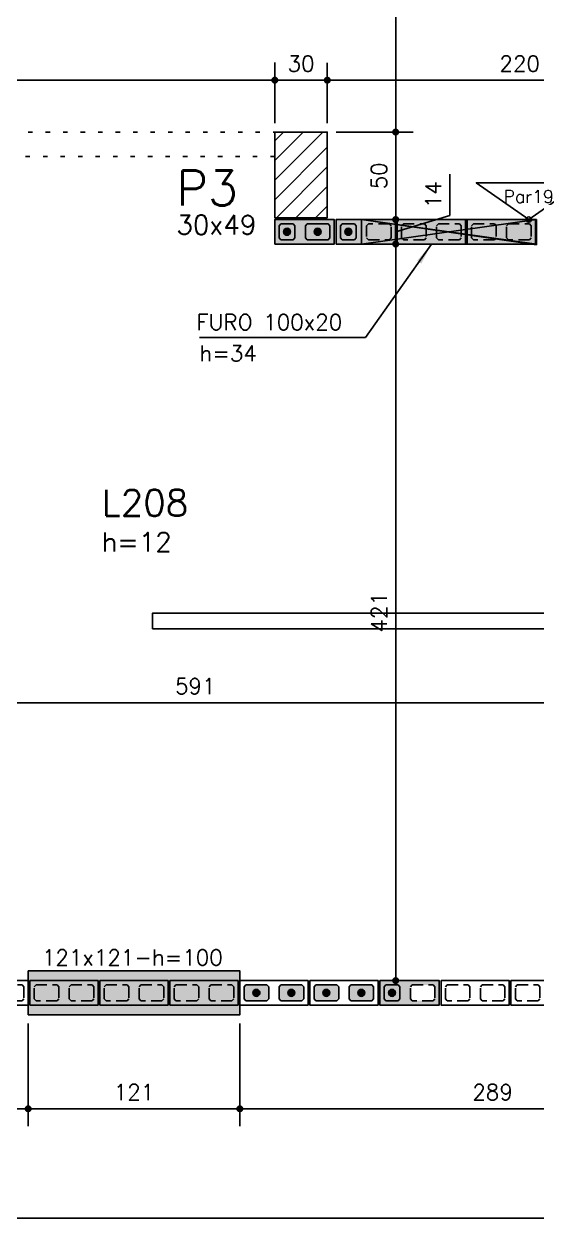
# Model space of a CAD drawing. Extents: x -14651 to 3496, y -7403 to -1290.
# Drawn here: x 1071 to 1364, y -7295 to -6603 of the extents above; entities that cross this region are included whole.
import ezdxf
from ezdxf.enums import TextEntityAlignment as Align

# ---------------------------------------------------------------- set-up
doc = ezdxf.new("R2010")
doc.units = 0
doc.header["$LTSCALE"] = 25
for name, pattern in [('DASHED', [19.05, 12.7, -6.35]), ('DASHED2', [0.375, 0.25, -0.125]), ('ESTILO_TQS_0002', [0.4, 0.1, -0.3])]:
    doc.linetypes.add(name, pattern=pattern)
for name, color, linetype in [('213', 252, 'Continuous'), ('241', 2, 'Continuous'), ('247', 50, 'Continuous'), ('248', 100, 'Continuous'), ('ABERTURAS', 53, 'Continuous'), ('ALVENARIA NÃO ESTRUTURAL', 242, 'Continuous'), ('Arranque', 14, 'Continuous'), ('COTA', 1, 'Continuous'), ('ele-furos', 151, 'DASHED'), ('FERRO', 5, 'Continuous'), ('H2', 252, 'Continuous'), ('L-D', 2, 'Continuous'), ('L-N', 4, 'Continuous'), ('Linha_fina', 1, 'Continuous'), ('P-D', 2, 'Continuous'), ('P-S', 5, 'Continuous'), ('Pena_2', 2, 'Continuous'), ('PIL-N', 4, 'Continuous'), ('PORTA', 3, 'ESTILO_TQS_0002'), ('T1', 2, 'Continuous'), ('TJANELA', 2, 'Continuous'), ('VIGA', 3, 'Continuous')]:
    doc.layers.add(name, color=color, linetype=linetype)
doc.styles.add('COTA', font='romans.shx')
doc.styles.get("Standard").update_dxf_attribs({"font": 'romans.shx'})
doc.styles.add('Texto1', font='romans.shx', dxfattribs={"height": 9})
doc.dimstyles.new('forma', dxfattribs={"dimscale": 5, "dimtxt": 1.8, "dimasz": 0.8, "dimexe": 2, "dimexo": 1, "dimgap": 1, "dimtad": 1, "dimdec": 1, "dimzin": 9, "dimtxsty": 'COTA', "dimblk1": 'DOT', "dimblk2": 'DOT', "dimsah": 1, "dimcen": 0, "dimdle": 1, "dimclrd": 256, "dimclre": 256, "dimclrt": 2, "dimadec": 0, "dimazin": 0, "dimtfac": 1, "dimtdec": 0, "dimtmove": 0, "dimatfit": 3, "dimfxl": 1, "dimtolj": 1, "dimtzin": 0, "dimarcsym": 0})

# ---------------------------------------------------------------- blocks, each defined once
blk = doc.blocks.new('P4015', base_point=(5842102.11612, -8124149.02973))
blk.add_lwpolyline([(5842082.61612, -8124156.02973), (5842121.61612, -8124156.02973), (5842121.61612, -8124142.02973), (5842082.61612, -8124142.02973), (5842082.61612, -8124156.02973)])
at = {"color": 1, "linetype": 'DASHED2'}
for points in [[(5842085.11612, -8124152.52973), (5842086.11612, -8124153.52973), (5842098.11612, -8124153.52973), (5842099.11612, -8124152.52973), (5842099.11612, -8124145.52973), (5842098.11612, -8124144.52973), (5842086.11612, -8124144.52973), (5842085.11612, -8124145.52973), (5842085.11612, -8124152.52973)], [(5842105.11612, -8124152.52973), (5842106.11612, -8124153.52973), (5842118.11612, -8124153.52973), (5842119.11612, -8124152.52973), (5842119.11612, -8124145.52973), (5842118.11612, -8124144.52973), (5842106.11612, -8124144.52973), (5842105.11612, -8124145.52973), (5842105.11612, -8124152.52973)]]:
    blk.add_lwpolyline(points, dxfattribs=at)
blk = doc.blocks.new('P3515')
at = {"layer": '248'}
h = blk.add_hatch(color=100, dxfattribs=at)
h.paths.add_polyline_path([(17, 7), (-17, 7), (-17, -7), (17, -7)])
h.paths.add_polyline_path([(-5.5, -3.5), (-6.5, -4.5), (-13.5, -4.5), (-14.5, -3.5), (-14.5, 3.5), (-13.5, 4.5), (-6.5, 4.5), (-5.5, 3.5)], flags=16)
h.paths.add_polyline_path([(0.5, 3.5), (1.5, 4.5), (13.5, 4.5), (14.5, 3.5), (14.5, -3.5), (13.5, -4.5), (1.5, -4.5), (0.5, -3.5)], flags=16)
blk.add_lwpolyline([(-17, -7), (17, -7), (17, 7), (-17, 7), (-17, -7)])
at = {"color": 1, "linetype": 'DASHED2'}
for points in [[(-14.5, -3.5), (-13.5, -4.5), (-6.5, -4.5), (-5.5, -3.5), (-5.5, 3.5), (-6.5, 4.5), (-13.5, 4.5), (-14.5, 3.5), (-14.5, -3.5)], [(0.5, -3.5), (1.5, -4.5), (13.5, -4.5), (14.5, -3.5), (14.5, 3.5), (13.5, 4.5), (1.5, 4.5), (0.5, 3.5), (0.5, -3.5)]]:
    blk.add_lwpolyline(points, dxfattribs=at)
blk = doc.blocks.new('GR-1409')
at = {"layer": '213'}
h = blk.add_hatch(color=256, dxfattribs=at)
h.paths.add_polyline_path([(-6, 4.5), (-7, 3.5), (-7, -3.5), (-6, -4.5), (6, -4.5), (7, -3.5), (7, 3.5), (6, 4.5)])
h.paths.add_polyline_path([(-2, 0, 1), (2, 0, 1)], flags=16)
at = {"layer": 'Arranque'}
blk.add_hatch(color=256, dxfattribs=at).paths.add_polyline_path([(-2, 0, 1), (2, 0, 1)])
at = {"layer": '213'}
blk.add_lwpolyline([(-7, 3.5), (-6, 4.5), (6, 4.5), (7, 3.5), (7, -3.5), (6, -4.5), (-6, -4.5), (-7, -3.5), (-7, 3.5)], dxfattribs=at)
at = {"layer": 'FERRO', "linetype": 'Continuous'}
blk.add_circle((0, 0), 2, dxfattribs=at)
blk = doc.blocks.new('GR-0909')
at = {"layer": '213'}
h = blk.add_hatch(color=256, dxfattribs=at)
h.paths.add_polyline_path([(3.5, -4.5), (4.5, -3.5), (4.500001, 3.5), (3.500001, 4.5), (-3.499999, 4.5), (-4.499999, 3.5), (-4.5, -3.5), (-3.5, -4.5)])
h.paths.add_polyline_path([(-2, 0, -1), (2, 0, -1)], flags=16)
at = {"layer": 'Arranque'}
blk.add_hatch(color=256, dxfattribs=at).paths.add_polyline_path([(2, 0, 1), (-2, 0, 1)])
at = {"layer": '213'}
blk.add_lwpolyline([(3.500001, 4.5), (4.500001, 3.5), (4.5, -3.5), (3.5, -4.5), (-3.5, -4.5), (-4.5, -3.5), (-4.499999, 3.5), (-3.499999, 4.5), (3.500001, 4.5)], dxfattribs=at)
at = {"layer": 'FERRO', "linetype": 'Continuous'}
blk.add_circle((0, 0), 2, dxfattribs=at)
blk = doc.blocks.new('_IDNPAR_2')
at = {"color": 3}
blk.add_lwpolyline([(1, -0.7), (0, 0), (-1, -0.7)], close=True, dxfattribs=at)
blk.add_circle((0, 0), 0.05, dxfattribs=at)
at = {"layer": '247', "color": 2, "style": 'COTA', "flags": 8}
blk.add_attdef('ID', text='', height=0.24, dxfattribs=at).set_placement((0, -0.438), align=Align.MIDDLE_CENTER)
blk = doc.blocks.new('_Dot')
at = {"color": 0, "linetype": 'ByBlock', "lineweight": -2}
blk.add_line((-0.5, 0), (-1, 0), dxfattribs=at)
at = {"color": 0, "linetype": 'ByBlock', "const_width": 0.5}
blk.add_lwpolyline([(-0.25, 0, 1), (0.25, 0, 1)], format="xyb", close=True, dxfattribs=at)
blk = doc.blocks.new('*D101')
at = {"layer": 'COTA', "lineweight": -2, "transparency": 16777216}
for p, q in [((1194.52, -7174.1), (1194.52, -7232.86)), ((1483.52, -7174.1), (1483.52, -7232.86)), ((1479.52, -7222.86), (1198.52, -7222.86))]:
    blk.add_line(p, q, dxfattribs=at)
at = {"layer": 'Defpoints', "color": 0, "transparency": 16777216}
for p in [(1194.52, -7169.1), (1483.52, -7169.1), (1194.52, -7222.86)]:
    blk.add_point(p, dxfattribs=at)
at = {"layer": 'COTA', "lineweight": -2, "transparency": 16777216, "xscale": 4, "yscale": 4, "zscale": 4, "rotation": 180}
blk.add_blockref('_Dot', (1194.52, -7222.86), dxfattribs=at)
at = {"layer": 'COTA', "lineweight": -2, "transparency": 16777216, "xscale": 4, "yscale": 4, "zscale": 4}
blk.add_blockref('_Dot', (1483.52, -7222.86), dxfattribs=at)
at = {"layer": 'COTA', "color": 2, "transparency": 16777216, "insert": (1339.02, -7213.36), "char_height": 9, "attachment_point": 5, "style": 'COTA'}
blk.add_mtext('\\A1;289 ', dxfattribs=at)
blk = doc.blocks.new('*D102')
at = {"layer": 'COTA', "lineweight": -2, "transparency": 16777216}
for p, q in [((1073.52, -7174.1), (1073.52, -7232.86)), ((1194.52, -7174.1), (1194.52, -7232.86)), ((1190.52, -7222.86), (1077.52, -7222.86))]:
    blk.add_line(p, q, dxfattribs=at)
at = {"layer": 'Defpoints', "color": 0, "transparency": 16777216}
for p in [(1073.52, -7169.1), (1194.52, -7169.1), (1073.52, -7222.86)]:
    blk.add_point(p, dxfattribs=at)
at = {"layer": 'COTA', "lineweight": -2, "transparency": 16777216, "xscale": 4, "yscale": 4, "zscale": 4, "rotation": 180}
blk.add_blockref('_Dot', (1073.52, -7222.86), dxfattribs=at)
at = {"layer": 'COTA', "lineweight": -2, "transparency": 16777216, "xscale": 4, "yscale": 4, "zscale": 4}
blk.add_blockref('_Dot', (1194.52, -7222.86), dxfattribs=at)
at = {"layer": 'COTA', "color": 2, "transparency": 16777216, "insert": (1134.02, -7213.36), "char_height": 9, "attachment_point": 5, "style": 'COTA'}
blk.add_mtext('\\A1;121 ', dxfattribs=at)
blk = doc.blocks.new('*D103')
at = {"layer": 'COTA', "lineweight": -2, "transparency": 16777216}
for p, q in [((1014.52, -7174.1), (1014.52, -7232.86)), ((1073.52, -7174.1), (1073.52, -7232.86)), ((1069.52, -7222.86), (1018.52, -7222.86))]:
    blk.add_line(p, q, dxfattribs=at)
at = {"layer": 'Defpoints', "color": 0, "transparency": 16777216}
for p in [(1014.52, -7169.1), (1073.52, -7169.1), (1014.52, -7222.86)]:
    blk.add_point(p, dxfattribs=at)
at = {"layer": 'COTA', "lineweight": -2, "transparency": 16777216, "xscale": 4, "yscale": 4, "zscale": 4, "rotation": 180}
blk.add_blockref('_Dot', (1014.52, -7222.86), dxfattribs=at)
at = {"layer": 'COTA', "lineweight": -2, "transparency": 16777216, "xscale": 4, "yscale": 4, "zscale": 4}
blk.add_blockref('_Dot', (1073.52, -7222.86), dxfattribs=at)
at = {"layer": 'COTA', "color": 2, "transparency": 16777216, "insert": (1044.02, -7213.36), "char_height": 9, "attachment_point": 5, "style": 'COTA'}
blk.add_mtext('\\A1;59 ', dxfattribs=at)
blk = doc.blocks.new('*D118')
at = {"layer": 'COTA', "lineweight": -2, "transparency": 16777216}
for p, q in [((449.52, -7168.6), (449.52, -7295.44)), ((3258.52, -7168.6), (3258.52, -7295.44)), ((3254.52, -7285.44), (453.52, -7285.44))]:
    blk.add_line(p, q, dxfattribs=at)
at = {"layer": 'Defpoints', "color": 0, "transparency": 16777216}
for p in [(449.52, -7163.6), (3258.52, -7163.6), (449.52, -7285.44)]:
    blk.add_point(p, dxfattribs=at)
at = {"layer": 'COTA', "lineweight": -2, "transparency": 16777216, "xscale": 4, "yscale": 4, "zscale": 4, "rotation": 180}
blk.add_blockref('_Dot', (449.52, -7285.44), dxfattribs=at)
at = {"layer": 'COTA', "lineweight": -2, "transparency": 16777216, "xscale": 4, "yscale": 4, "zscale": 4}
blk.add_blockref('_Dot', (3258.52, -7285.44), dxfattribs=at)
at = {"layer": 'COTA', "color": 2, "transparency": 16777216, "insert": (1854.02, -7275.94), "char_height": 9, "attachment_point": 5, "style": 'COTA'}
blk.add_mtext('\\A1;2809 ', dxfattribs=at)
blk = doc.blocks.new('*D130')
at = {"layer": 'COTA', "lineweight": -2, "transparency": 16777216}
for p, q in [((873.52, -6985.82), (873.52, -6980.82)), ((1464.52, -6986.97), (1464.52, -7000.82)), ((877.52, -6990.82), (1460.52, -6990.82))]:
    blk.add_line(p, q, dxfattribs=at)
at = {"layer": 'Defpoints', "color": 0, "transparency": 16777216}
for p in [(1464.52, -6981.97), (873.52, -6990.82), (1464.52, -6990.82)]:
    blk.add_point(p, dxfattribs=at)
at = {"layer": 'COTA', "lineweight": -2, "transparency": 16777216, "xscale": 4, "yscale": 4, "zscale": 4, "rotation": 180}
blk.add_blockref('_Dot', (873.52, -6990.82), dxfattribs=at)
at = {"layer": 'COTA', "lineweight": -2, "transparency": 16777216, "xscale": 4, "yscale": 4, "zscale": 4}
blk.add_blockref('_Dot', (1464.52, -6990.82), dxfattribs=at)
at = {"layer": 'COTA', "color": 2, "transparency": 16777216, "insert": (1169.02, -6981.32), "char_height": 9, "attachment_point": 5, "style": 'COTA'}
blk.add_mtext('\\A1;591 ', dxfattribs=at)
blk = doc.blocks.new('*D158')
at = {"layer": 'COTA', "lineweight": -2, "transparency": 16777216}
for p, q in [((1283.61, -6467.6), (1283.61, -6660.6)), ((1288.61, -6463.6), (1293.61, -6463.6)), ((1249.52, -6664.6), (1293.61, -6664.6))]:
    blk.add_line(p, q, dxfattribs=at)
at = {"layer": 'Defpoints', "color": 0, "transparency": 16777216}
for p in [(1283.61, -6463.6), (1244.52, -6664.6), (1283.61, -6664.6)]:
    blk.add_point(p, dxfattribs=at)
at = {"layer": 'COTA', "lineweight": -2, "transparency": 16777216, "xscale": 4, "yscale": 4, "zscale": 4}
for p, rotation in [((1283.61, -6463.6), 90), ((1283.61, -6664.6), 270)]:
    blk.add_blockref('_Dot', p, dxfattribs=dict(at, rotation=rotation))
at = {"layer": 'COTA', "color": 2, "transparency": 16777216, "insert": (1274.11, -6564.1), "char_height": 9, "attachment_point": 5, "rotation": 90, "style": 'COTA'}
blk.add_mtext('\\A1;201 ', dxfattribs=at)
blk = doc.blocks.new('*D159')
at = {"layer": 'COTA', "lineweight": -2, "transparency": 16777216}
for p, q in [((1249.52, -6664.6), (1293.61, -6664.6)), ((1283.61, -6668.6), (1283.61, -6710.6)), ((1271.52, -6714.6), (1293.61, -6714.6))]:
    blk.add_line(p, q, dxfattribs=at)
at = {"layer": 'Defpoints', "color": 0, "transparency": 16777216}
for p in [(1244.52, -6664.6), (1266.52, -6714.6), (1283.61, -6714.6)]:
    blk.add_point(p, dxfattribs=at)
at = {"layer": 'COTA', "lineweight": -2, "transparency": 16777216, "xscale": 4, "yscale": 4, "zscale": 4}
for p, rotation in [((1283.61, -6664.6), 90), ((1283.61, -6714.6), 270)]:
    blk.add_blockref('_Dot', p, dxfattribs=dict(at, rotation=rotation))
at = {"layer": 'COTA', "color": 2, "transparency": 16777216, "insert": (1274.11, -6689.6), "char_height": 9, "attachment_point": 5, "rotation": 90, "style": 'COTA'}
blk.add_mtext('\\A1;50 ', dxfattribs=at)
blk = doc.blocks.new('*D160')
at = {"layer": 'COTA', "lineweight": -2, "transparency": 16777216}
for p, q in [((1314.61, -6712.3), (1314.61, -6688.58)), ((1283.61, -6710.6), (1283.61, -6706.6)), ((1271.52, -6714.6), (1293.61, -6714.6)), ((1283.61, -6721.6), (1314.61, -6712.3)), ((1283.61, -6714.6), (1283.61, -6728.6)), ((1283.61, -6714.6), (1283.61, -6728.6)), ((1288.52, -6728.6), (1293.61, -6728.6)), ((1283.61, -6732.6), (1283.61, -6736.6))]:
    blk.add_line(p, q, dxfattribs=at)
at = {"layer": 'Defpoints', "color": 0, "transparency": 16777216}
for p in [(1266.52, -6714.6), (1283.52, -6728.6), (1283.61, -6728.6)]:
    blk.add_point(p, dxfattribs=at)
at = {"layer": 'COTA', "lineweight": -2, "transparency": 16777216, "xscale": 4, "yscale": 4, "zscale": 4}
for p, rotation in [((1283.61, -6714.6), 270), ((1283.61, -6728.6), 90)]:
    blk.add_blockref('_Dot', p, dxfattribs=dict(at, rotation=rotation))
at = {"layer": 'COTA', "color": 2, "transparency": 16777216, "insert": (1305.11, -6700.44), "char_height": 9, "attachment_point": 5, "rotation": 90, "style": 'COTA'}
blk.add_mtext('\\A1;14 ', dxfattribs=at)
blk = doc.blocks.new('*D161')
at = {"layer": 'COTA', "lineweight": -2, "transparency": 16777216}
for p, q in [((1288.52, -6728.6), (1293.61, -6728.6)), ((1283.61, -6732.6), (1283.61, -7145.6)), ((1288.61, -7149.6), (1293.61, -7149.6))]:
    blk.add_line(p, q, dxfattribs=at)
at = {"layer": 'Defpoints', "color": 0, "transparency": 16777216}
for p in [(1283.52, -6728.6), (1283.61, -7149.6), (1283.61, -7149.6)]:
    blk.add_point(p, dxfattribs=at)
at = {"layer": 'COTA', "lineweight": -2, "transparency": 16777216, "xscale": 4, "yscale": 4, "zscale": 4}
for p, rotation in [((1283.61, -6728.6), 90), ((1283.61, -7149.6), 270)]:
    blk.add_blockref('_Dot', p, dxfattribs=dict(at, rotation=rotation))
at = {"layer": 'COTA', "color": 2, "transparency": 16777216, "insert": (1274.11, -6939.1), "char_height": 9, "attachment_point": 5, "rotation": 90, "style": 'COTA'}
blk.add_mtext('\\A1;421 ', dxfattribs=at)
blk = doc.blocks.new('*D195')
at = {"layer": 'COTA', "lineweight": -2, "transparency": 16777216}
for p, q in [((873.52, -6659.6), (873.52, -6624.92)), ((1214.52, -6659.6), (1214.52, -6624.92)), ((877.52, -6634.92), (1210.52, -6634.92))]:
    blk.add_line(p, q, dxfattribs=at)
at = {"layer": 'Defpoints', "color": 0, "transparency": 16777216}
for p in [(1214.52, -6634.92), (873.52, -6664.6), (1214.52, -6664.6)]:
    blk.add_point(p, dxfattribs=at)
at = {"layer": 'COTA', "lineweight": -2, "transparency": 16777216, "xscale": 4, "yscale": 4, "zscale": 4, "rotation": 180}
blk.add_blockref('_Dot', (873.52, -6634.92), dxfattribs=at)
at = {"layer": 'COTA', "lineweight": -2, "transparency": 16777216, "xscale": 4, "yscale": 4, "zscale": 4}
blk.add_blockref('_Dot', (1214.52, -6634.92), dxfattribs=at)
at = {"layer": 'COTA', "color": 2, "transparency": 16777216, "insert": (1044.02, -6625.42), "char_height": 9, "attachment_point": 5, "style": 'COTA'}
blk.add_mtext('\\A1;341 ', dxfattribs=at)
blk = doc.blocks.new('*D196')
at = {"layer": 'COTA', "lineweight": -2, "transparency": 16777216}
for p, q in [((1214.52, -6659.6), (1214.52, -6624.94)), ((1244.52, -6659.6), (1244.52, -6624.94)), ((1218.52, -6634.94), (1240.52, -6634.94))]:
    blk.add_line(p, q, dxfattribs=at)
at = {"layer": 'Defpoints', "color": 0, "transparency": 16777216}
for p in [(1244.52, -6634.94), (1214.52, -6664.6), (1244.52, -6664.6)]:
    blk.add_point(p, dxfattribs=at)
at = {"layer": 'COTA', "lineweight": -2, "transparency": 16777216, "xscale": 4, "yscale": 4, "zscale": 4, "rotation": 180}
blk.add_blockref('_Dot', (1214.52, -6634.94), dxfattribs=at)
at = {"layer": 'COTA', "lineweight": -2, "transparency": 16777216, "xscale": 4, "yscale": 4, "zscale": 4}
blk.add_blockref('_Dot', (1244.52, -6634.94), dxfattribs=at)
at = {"layer": 'COTA', "color": 2, "transparency": 16777216, "insert": (1229.52, -6625.44), "char_height": 9, "attachment_point": 5, "style": 'COTA'}
blk.add_mtext('\\A1;30 ', dxfattribs=at)
blk = doc.blocks.new('*D197')
at = {"layer": 'COTA', "lineweight": -2, "transparency": 16777216}
for p, q in [((1244.52, -6659.6), (1244.52, -6624.94)), ((1464.52, -6659.6), (1464.52, -6624.94)), ((1248.52, -6634.94), (1460.52, -6634.94))]:
    blk.add_line(p, q, dxfattribs=at)
at = {"layer": 'Defpoints', "color": 0, "transparency": 16777216}
for p in [(1464.52, -6634.94), (1244.52, -6664.6), (1464.52, -6664.6)]:
    blk.add_point(p, dxfattribs=at)
at = {"layer": 'COTA', "lineweight": -2, "transparency": 16777216, "xscale": 4, "yscale": 4, "zscale": 4, "rotation": 180}
blk.add_blockref('_Dot', (1244.52, -6634.94), dxfattribs=at)
at = {"layer": 'COTA', "lineweight": -2, "transparency": 16777216, "xscale": 4, "yscale": 4, "zscale": 4}
blk.add_blockref('_Dot', (1464.52, -6634.94), dxfattribs=at)
at = {"layer": 'COTA', "color": 2, "transparency": 16777216, "insert": (1354.52, -6625.44), "char_height": 9, "attachment_point": 5, "style": 'COTA'}
blk.add_mtext('\\A1;220 ', dxfattribs=at)
blk = doc.blocks.new('proj-terreo-1')
at = {"layer": 'ALVENARIA NÃO ESTRUTURAL'}
blk.add_lwpolyline([(2868.41, 402.37), (3188.41, 402.37), (3188.41, 411.37), (2868.41, 411.37)], close=True, dxfattribs=at)
blk = doc.blocks.new('ss')
at = {"layer": 'Linha_fina'}
blk.add_solid([(0, 0), (-2.5, -0.29), (-2.5, 0.3)], dxfattribs=at)

msp = doc.modelspace()

# ---------------------------------------------------------------- hatches: boundary and pattern name
at = {"layer": 'ABERTURAS', "transparency": 33554457}
msp.add_hatch(color=256, dxfattribs=at).paths.add_polyline_path([(1073.52, -7169.1), (1194.52, -7169.1), (1194.52, -7144.1), (1073.52, -7144.1)])
at = {"layer": 'COTA'}
h = msp.add_hatch(dxfattribs=at)
h.set_pattern_fill('ANSI31', color=256, scale=2.5)
h.set_pattern_definition([(45, (1010, -891), (-5.61266, 5.61266), [])])
h.paths.add_polyline_path([(1214.52, -6664.6), (1244.52, -6664.6), (1244.52, -6713.6), (1214.52, -6713.6)])
at = {"layer": 'H2'}
for points in [[(1314.02, -6721.64), (1264.02, -6714.6), (1263.98, -6714.6), (1263.98, -6728.67), (1264.02, -6728.67)], [(1264.02, -6714.6), (1263.98, -6714.6), (1263.98, -6728.67), (1264.02, -6728.67), (1314.02, -6721.64)], [(1314.02, -6721.64), (1364.02, -6714.6), (1264.02, -6714.6)], [(1364.02, -6728.67), (1364.02, -6714.6), (1364.02, -6714.6), (1314.02, -6721.64)], [(1264.02, -6728.67), (1364.02, -6728.67), (1314.02, -6721.64)]]:
    msp.add_hatch(color=256, dxfattribs=at).paths.add_polyline_path(points)

# ---------------------------------------------------------------- linework, layer by layer
at = {"layer": 'ABERTURAS'}
msp.add_lwpolyline([(1073.52, -7169.1), (1194.52, -7169.1), (1194.52, -7144.1), (1073.52, -7144.1)], close=True, dxfattribs=at)
at = {"layer": 'ele-furos'}
for p, q in [((1264.02, -6714.6), (1364.02, -6714.6)), ((1264.02, -6714.6), (1364.02, -6729.1)), ((1364.02, -6714.6), (1364.02, -6729.1))]:
    msp.add_line(p, q, dxfattribs=at)
at = {"layer": 'Linha_fina'}
for q in [(1304.02, -6728.6), (1171.46, -6782.01)]:
    msp.add_line((1266.35, -6782.01), q, dxfattribs=at)
at = {"layer": 'P-S'}
msp.add_lwpolyline([(1214.52, -6664.6), (1244.52, -6664.6), (1244.52, -6713.6), (1214.52, -6713.6), (1214.52, -6664.6)], dxfattribs=at)
at = {"layer": 'Pena_2', "ltscale": 0.5}
msp.add_lwpolyline([(1364.02, -6714.6), (1364.02, -6728.67), (1263.98, -6728.67), (1263.98, -6714.6)], close=True, dxfattribs=at)
at = {"layer": 'PORTA'}
msp.add_lwpolyline([(873.52, -6664.6), (1214.52, -6664.6), (1214.52, -6678.6), (873.52, -6678.6)], close=True, dxfattribs=at)
at = {"layer": 'VIGA', "ltscale": 0.5}
for p, q in [((1364.02, -6728.67), (1264.02, -6714.6)), ((1364.02, -6714.6), (1264.02, -6728.67))]:
    msp.add_line(p, q, dxfattribs=at)

# ---------------------------------------------------------------- block references
for name, p in [('proj-terreo-1', (-1723.89, -7350.97)), ('GR-0909', (1221.52, -6721.6)), ('GR-1409', (1239.02, -6721.6)), ('GR-0909', (1256.52, -6721.6)), ('GR-1409', (1204.02, -7156.6)), ('GR-1409', (1224.02, -7156.6)), ('GR-1409', (1244.02, -7156.6)), ('GR-1409', (1264.02, -7156.6)), ('GR-0909', (1281.52, -7156.6))]:
    msp.add_blockref(name, p)
at = {"layer": '241'}
for p in [(1231.52, -6721.6), (1266.52, -6721.6)]:
    msp.add_blockref('P3515', p, dxfattribs=at)
at = {"layer": '241', "xscale": -1}
for p in [(1304.02, -6721.6), (1344.02, -6721.6)]:
    msp.add_blockref('P4015', p, dxfattribs=at)
at = {"layer": '241', "xscale": -1, "rotation": 180}
for name, p in [('P4015', (1054.02, -7156.6)), ('P4015', (1094.02, -7156.6)), ('P4015', (1134.02, -7156.6)), ('P4015', (1174.02, -7156.6)), ('P4015', (1214.02, -7156.6)), ('P4015', (1254.02, -7156.6)), ('P3515', (1291.52, -7156.6)), ('P4015', (1329.02, -7156.6)), ('P4015', (1369.02, -7156.6))]:
    msp.add_blockref(name, p, dxfattribs=at)
at = {"layer": '247', "linetype": 'Continuous'}
ref = msp.add_blockref('_IDNPAR_2', (1359.64, -6714.6), dxfattribs=dict(at, xscale=-30, yscale=30, zscale=30, rotation=180))
ref.add_attrib('ID', 'Par19', dxfattribs={"color": 2, "height": 7.2, "style": 'COTA', "flags": 8}).set_placement((1359.64, -6701.45), align=Align.MIDDLE_CENTER)
at = {"layer": 'COTA', "xscale": 4.999999999999998, "yscale": 4.999999999999998, "zscale": 4.999999999999998, "rotation": 56.34409747447633}
msp.add_blockref('ss', (1304.02, -6728.6), dxfattribs=at)

# ---------------------------------------------------------------- texts
at = {"layer": 'L-D'}
msp.add_text('h=12', height=11, dxfattribs=at).set_placement((1115.52, -6904.41))
at = {"layer": 'L-N'}
msp.add_text('L208', height=15, dxfattribs=at).set_placement((1115.52, -6884.01))
at = {"layer": 'P-D', "linetype": 'Continuous'}
msp.add_text('30x49', height=11, dxfattribs=at).set_placement((1158.28, -6723.09))
at = {"layer": 'PIL-N', "linetype": 'Continuous'}
msp.add_text('P3', height=20, dxfattribs=at).set_placement((1158.28, -6706.59))
at = {"layer": 'T1', "style": 'Texto1'}
for s, p in [('FURO 100x20', (1169.74, -6777.77)), ('h=34', (1171.47, -6795.57))]:
    msp.add_text(s, height=9, dxfattribs=at).set_placement(p)
at = {"layer": 'TJANELA', "style": 'Texto1'}
msp.add_text('121x121-h=100', height=9, dxfattribs=at).set_placement((1133.09, -7140.9), align=Align.CENTER)

# ---------------------------------------------------------------- dimensions: what is measured, and where the dimension line sits
at = {"layer": 'COTA'}
for base, p1, p2, picture, middle in [((1283.61, -6664.6), (1283.61, -6463.6), (1244.52, -6664.6), '*D158', (1274.11, -6564.1)), ((1283.61, -6714.6), (1244.52, -6664.6), (1266.52, -6714.6), '*D159', (1274.11, -6689.6)), ((1283.61, -6728.6), (1266.52, -6714.6), (1283.52, -6728.6), '*D160', (1305.11, -6707.3)), ((1283.61, -7149.6), (1283.52, -6728.6), (1283.61, -7149.6), '*D161', (1274.11, -6939.1))]:
    dim = msp.add_linear_dim(base=base, p1=p1, p2=p2, angle=90, dimstyle='forma', override={"dimpost": ' ', "dimtmove": 1}, dxfattribs=at)
    dim.commit()
    dim.dimension.update_dxf_attribs({"geometry": picture, "text_midpoint": middle})
for base, p1, p2, override, picture, middle in [((1214.52, -6634.92), (873.52, -6664.6), (1214.52, -6664.6), {"dimpost": ' ', "dimtmove": 1}, '*D195', (1044.02, -6625.42)), ((1244.52, -6634.94), (1214.52, -6664.6), (1244.52, -6664.6), {"dimpost": ' ', "dimtmove": 1}, '*D196', (1229.52, -6625.44)), ((1464.52, -6634.94), (1244.52, -6664.6), (1464.52, -6664.6), {"dimpost": ' ', "dimtmove": 1}, '*D197', (1354.52, -6625.44)), ((1464.52, -6990.82), (873.52, -6990.82), (1464.52, -6981.97), {"dimpost": ' ', "dimtmove": 1}, '*D130', (1169.02, -6981.32)), ((449.52, -7285.44), (3258.52, -7163.6), (449.52, -7163.6), {"dimpost": ' '}, '*D118', (1854.02, -7275.94)), ((1014.52, -7222.86), (1073.52, -7169.1), (1014.52, -7169.1), {"dimpost": ' ', "dimtmove": 1}, '*D103', (1044.02, -7213.36)), ((1073.52, -7222.86), (1194.52, -7169.1), (1073.52, -7169.1), {"dimpost": ' ', "dimtmove": 1}, '*D102', (1134.02, -7213.36)), ((1194.52, -7222.86), (1483.52, -7169.1), (1194.52, -7169.1), {"dimpost": ' ', "dimtmove": 1}, '*D101', (1339.02, -7213.36))]:
    dim = msp.add_linear_dim(base=base, p1=p1, p2=p2, dimstyle='forma', override=override, dxfattribs=at)
    dim.commit()
    dim.dimension.update_dxf_attribs({"geometry": picture, "text_midpoint": middle})

doc.saveas('drawing.dxf')
